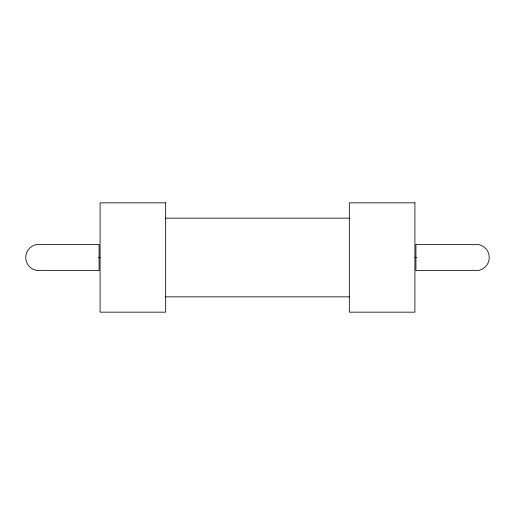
<?xml version="1.0" encoding="UTF-8"?>
<svg xmlns="http://www.w3.org/2000/svg" width="515" height="515" viewBox="0 0 515 515"><rect width="100%" height="100%" fill="white"/><g stroke="black" fill="none" stroke-linecap="round" stroke-linejoin="round"><path stroke-width="0.77" d="M165.676 218.148L349.325 218.148M42.713 244.38L99.08 244.38L99.08 270.62L42.713 270.62M472.287 244.38L415.92 244.38L415.92 270.62L472.287 270.62M98.481 257.5L100.084 257.5M414.916 257.5L416.519 257.5M165.676 296.852L349.325 296.852M42.262 270.169A13.12 13.12 0 0 1 25.75 257.5A13.12 13.12 0 0 1 42.262 244.831M472.738 244.831A13.12 13.12 0 0 1 489.25 257.5A13.12 13.12 0 0 1 472.738 270.169M165.676 202.839L100.084 202.839L100.084 312.161L165.676 312.161L165.676 202.839M414.916 202.839L349.325 202.839L349.325 312.161L414.916 312.161L414.916 202.839"/></g></svg>
